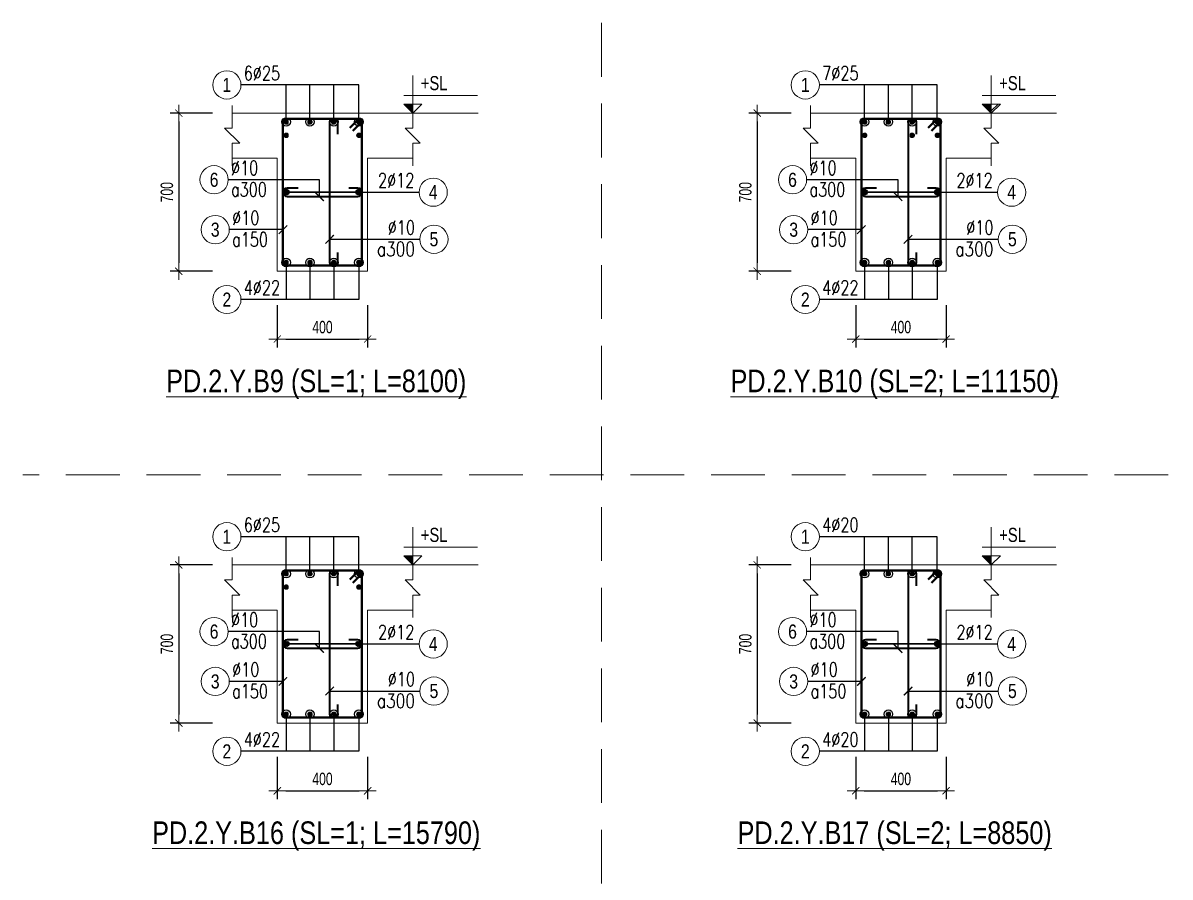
# Model space of a CAD drawing. Header units: millimetres. Extents: x 0 to 264070, y -218202 to 27271.
# Drawn here: x 246139 to 251219, y -169704 to -165923 of the extents above; entities that cross this region are included whole.
import ezdxf
from ezdxf.enums import TextEntityAlignment as Align

# ---------------------------------------------------------------- set-up
doc = ezdxf.new("R2010")
doc.units = ezdxf.units.MM
doc.header["$PDMODE"] = 3
doc.linetypes.add('HIDDEN2', pattern=[4.762499999999999, 3.175, -1.5875])
doc.layers.get('0').update_dxf_attribs({"lineweight": 20})
doc.layers.get('Defpoints').update_dxf_attribs({"color": 151, "lineweight": 9})
for name, color, linetype, lineweight in [('NDC_S_ANNO', 7, 'Continuous', 20), ('NDC_S_CONTINUOUS', 3, 'Continuous', 20), ('NDC_S_DIM', 1, 'Continuous', 15), ('NDC_S_HIDDEN', 8, 'HIDDEN2', 13), ('NDC_S_REBAR', 4, 'Continuous', 35), ('NDC_S_STIRRUP', 4, 'Continuous', 40), ('NDC_S_TEXT SYMBOL', 7, 'Continuous', 20), ('NDC_S_THIN LINE', 8, 'Continuous', 9), ('NDC_S_VN TEXT', 7, 'Continuous', 20)]:
    doc.layers.add(name, color=color, linetype=linetype, lineweight=lineweight)
doc.styles.add('ARIAL', font='arial.ttf', dxfattribs={"width": 0.8})
doc.styles.add('NDC_ANNO', font='', dxfattribs={"width": 0.8})
doc.styles.add('NDC_DIM', font='', dxfattribs={"width": 0.75})
doc.styles.add('NDC_EN TXT', font='romans.shx', dxfattribs={"width": 0.8})
doc.styles.get('NDC_ANNO').set_extended_font_data('Dotum')
doc.styles.get('NDC_DIM').set_extended_font_data('Dotum')
doc.dimstyles.new('NDC_dim_25', dxfattribs={"dimscale": 25, "dimtxt": 2.2, "dimasz": 1.5, "dimexe": 1.5, "dimexo": 2.5, "dimgap": 1, "dimtad": 1, "dimdec": 0, "dimzin": 0, "dimdsep": 46, "dimtxsty": 'NDC_DIM', "dimblk": 'DIMMARK', "dimcen": 0.09, "dimdle": 1.2, "dimclrd": 1, "dimclre": 1, "dimclrt": 3, "dimadec": 0, "dimazin": 0, "dimtfac": 1, "dimtdec": 0, "dimtix": 1, "dimtofl": 0, "dimtmove": 0, "dimatfit": 3, "dimfxl": 6, "dimfxlon": 1, "dimtolj": 1, "dimtzin": 0, "dimarcsym": 0})

# ---------------------------------------------------------------- blocks, each defined once
blk = doc.blocks.new('kata_block_THEP')
at = {"layer": 'NDC_S_REBAR', "color": 0}
for p, q in [((-0.5, 0), (0.5, 0)), ((-0.3535533905960619, 0.353553390592424), (0.3535533905960619, -0.353553390592424)), ((0.3535533905960619, 0.353553390592424), (-0.3535533905960619, -0.353553390592424)), ((0, 0.5), (0, -0.5))]:
    blk.add_line(p, q, dxfattribs=at)
at = {"layer": 'NDC_S_REBAR', "color": 0, "const_width": 0.08333333333333334}
blk.add_lwpolyline([(-0.5, -1.818989403545856e-12, 1), (0.5000000000145519, -1.818989403545856e-12, 1), (-0.5, -1.818989403545856e-12, 1)], format="xyb", dxfattribs=at)
blk = doc.blocks.new('DIMMARK')
at = {"layer": 'NDC_S_DIM', "color": 1}
blk.add_line((-1.5, 0), (1, 0), dxfattribs=at)
at = {"layer": 'NDC_S_DIM', "color": 2, "const_width": 0.1}
blk.add_lwpolyline([(-0.4242640687119285, -0.4242640687119285), (0.4242640687119285, 0.4242640687119285)], dxfattribs=at)
blk = doc.blocks.new('*D507')
at = {"layer": 'Defpoints', "color": 0, "transparency": 16777216}
for p in [(247335.4937883824, -166322.6786246603), (246829.4937883824, -167022.6786246603), (247335.4937883824, -167022.6786246603)]:
    blk.add_point(p, dxfattribs=at)
at = {"layer": 'NDC_S_DIM', "color": 1, "lineweight": -2, "transparency": 16777216}
for p, q in [((246979.4937883824, -166322.6786246603), (246791.9937883824, -166322.6786246603)), ((246829.4937883824, -166360.1786246603), (246829.4937883824, -166985.1786246603)), ((246979.4937883824, -167022.6786246603), (246791.9937883824, -167022.6786246603))]:
    blk.add_line(p, q, dxfattribs=at)
at = {"layer": 'NDC_S_DIM', "color": 1, "lineweight": -2, "transparency": 16777216, "xscale": 37.5, "yscale": 37.5, "zscale": 37.5}
for p, rotation in [((246829.4937883824, -166322.6786246603), 90), ((246829.4937883824, -167022.6786246603), 270)]:
    blk.add_blockref('DIMMARK', p, dxfattribs=dict(at, rotation=rotation))
at = {"layer": 'NDC_S_DIM', "color": 3, "transparency": 16777216, "insert": (246776.9937883824, -166672.6786246603), "char_height": 55.00000000000001, "attachment_point": 5, "rotation": 90, "style": 'NDC_DIM'}
blk.add_mtext('\\A1;700', dxfattribs=at)
blk = doc.blocks.new('*D508')
at = {"layer": 'Defpoints', "color": 0, "transparency": 16777216}
for p in [(247265.820663838, -167022.6786246603), (247665.820663838, -167022.6786246603), (247665.820663838, -167322.6786246603)]:
    blk.add_point(p, dxfattribs=at)
at = {"layer": 'NDC_S_DIM', "color": 1, "lineweight": -2, "transparency": 16777216}
for p, q in [((247265.820663838, -167172.6786246603), (247265.820663838, -167360.1786246603)), ((247665.820663838, -167172.6786246603), (247665.820663838, -167360.1786246603)), ((247303.320663838, -167322.6786246603), (247628.320663838, -167322.6786246603))]:
    blk.add_line(p, q, dxfattribs=at)
at = {"layer": 'NDC_S_DIM', "color": 1, "lineweight": -2, "transparency": 16777216, "xscale": 37.5, "yscale": 37.5, "zscale": 37.5, "rotation": 180}
blk.add_blockref('DIMMARK', (247265.820663838, -167322.6786246603), dxfattribs=at)
at = {"layer": 'NDC_S_DIM', "color": 1, "lineweight": -2, "transparency": 16777216, "xscale": 37.5, "yscale": 37.5, "zscale": 37.5}
blk.add_blockref('DIMMARK', (247665.820663838, -167322.6786246603), dxfattribs=at)
at = {"layer": 'NDC_S_DIM', "color": 3, "transparency": 16777216, "insert": (247465.820663838, -167270.1786246603), "char_height": 55.00000000000001, "attachment_point": 5, "style": 'NDC_DIM'}
blk.add_mtext('\\A1;400', dxfattribs=at)
blk = doc.blocks.new('kata_block_CT')
at = {"layer": 'NDC_S_ANNO'}
blk.add_hatch(color=3, dxfattribs=at).paths.add_polyline_path([(0, 1.596954857557648), (-1.612010908633238, 1.596954857557648), (0, 0)])
at = {"layer": 'NDC_S_ANNO', "ltscale": 50}
h = blk.add_hatch(dxfattribs=at)
h.set_pattern_fill('ANSI31', color=256, scale=1.406250541793835, style=0)
h.set_pattern_definition([(45.00000000000001, (0, 5.456968210637569e-12), (-3.157122508925224, 3.157122508925225), [])])
h.paths.add_polyline_path([(0, 1.596954857557648), (0, 0), (1.612010908924276, 1.596954857557648)])
for p, q in [((-1.592704896858777, 3.140833880479477), (11.46947077315417, 3.140833880479477)), ((11.56125648126181, 5.456968210637569e-12), (-1.63869572513795, 5.456968210637569e-12))]:
    blk.add_line(p, q, dxfattribs=at)
for points in [[(0, 6.69495074864426), (0, 0)], [(0, 0), (-1.612010908924276, 1.596954857557648), (0, 1.596954857557648)], [(0, 0), (1.612010908924276, 1.596954857557648), (0, 1.596954857557648)]]:
    blk.add_lwpolyline(points, dxfattribs=at)
at = {"layer": 'NDC_S_ANNO', "color": 8, "ltscale": 50}
blk.add_lwpolyline([(0, 0), (-1.612010908633238, 1.596954857557648), (0, 1.596954857557648)], dxfattribs=at)
at = {"layer": 'NDC_S_TEXT SYMBOL', "color": 3, "style": 'NDC_ANNO', "width": 0.8}
blk.add_attdef('CT', (1.409564409346785, 4.068271311703938), '', height=2.5, dxfattribs=at)
blk = doc.blocks.new('kata_block_TD')
at = {"color": 6, "linetype": 'ByBlock', "lineweight": -2, "style": 'ARIAL', "width": 0.8}
blk.add_attdef('SECTDET2', text='', height=5, dxfattribs=at).set_placement((0, 7.970649532882817), align=Align.CENTER)
at = {"color": 0, "linetype": 'ByBlock', "lineweight": -2, "style": 'ARIAL', "width": 0.8}
blk.add_attdef('SECTDET1', text='', height=5, dxfattribs=at).set_placement((0, 1.470649532882817), align=Align.CENTER)
at = {"color": 3, "lineweight": 25, "style": 'ARIAL', "width": 0.8}
blk.add_attdef('SSCALE', text='', height=2.5, dxfattribs=at).set_placement((0, -3.998868953555331), align=Align.CENTER)
blk = doc.blocks.new('*U241')
blk.add_circle((-2.5, 0), 2.5)
at = {"layer": 'NDC_S_VN TEXT', "color": 3, "style": 'NDC_EN TXT', "width": 0.75}
for tag, p in [('DK1', (0.5, 0.8455043070534884)), ('KC1', (0.5, -2.972544307831413))]:
    blk.add_attdef(tag, p, '', height=2.5, dxfattribs=at)
at = {"layer": 'NDC_S_VN TEXT', "color": 7, "style": 'ARIAL', "width": 0.8}
blk.add_attdef('SH2', text='', height=2.5, dxfattribs=at).set_placement((-2.5, 0), align=Align.MIDDLE)
blk = doc.blocks.new('*U321')
blk.add_circle((2.5, 0), 2.5)
at = {"layer": 'NDC_S_VN TEXT', "color": 3, "style": 'NDC_EN TXT'}
for tag, width, p in [('DK2', 0.75, (-0.85, 0.8455043070534884)), ('KC2', 0.8, (-0.85, -2.972544307831413))]:
    blk.add_attdef(tag, text='', height=2.5, dxfattribs=dict(at, width=width)).set_placement(p, align=Align.RIGHT)
at = {"layer": 'NDC_S_VN TEXT', "color": 7, "style": 'ARIAL', "width": 0.8}
blk.add_attdef('SH3', text='', height=2.5, dxfattribs=at).set_placement((2.5, 0), align=Align.MIDDLE)
blk = doc.blocks.new('*U239')
blk.add_circle((2.5, 0), 2.5)
at = {"layer": 'NDC_S_VN TEXT', "color": 3, "style": 'NDC_EN TXT', "width": 0.75}
blk.add_attdef('DK2', text='', height=2.5, dxfattribs=at).set_placement((-0.85, 0.8455043070534884), align=Align.RIGHT)
at = {"layer": 'NDC_S_VN TEXT', "color": 7, "style": 'ARIAL', "width": 0.8}
blk.add_attdef('SH3', text='', height=2.5, dxfattribs=at).set_placement((2.5, 0), align=Align.MIDDLE)
blk = doc.blocks.new('*U240')
blk.add_circle((-2.5, 0), 2.5)
at = {"layer": 'NDC_S_VN TEXT', "color": 3, "style": 'NDC_EN TXT', "width": 0.75}
blk.add_attdef('DK1', (0.5, 0.8455043070534884), '', height=2.5, dxfattribs=at)
at = {"layer": 'NDC_S_VN TEXT', "color": 7, "style": 'ARIAL', "width": 0.8}
blk.add_attdef('SH2', text='', height=2.5, dxfattribs=at).set_placement((-2.5, 0), align=Align.MIDDLE)
blk = doc.blocks.new('*D509')
at = {"layer": 'Defpoints', "color": 0, "transparency": 16777216}
for p in [(249827.3316012067, -167022.6786246602), (250227.3316012067, -167022.6786246602), (250227.3316012067, -167322.6786246602)]:
    blk.add_point(p, dxfattribs=at)
at = {"layer": 'NDC_S_DIM', "color": 1, "lineweight": -2, "transparency": 16777216}
for p, q in [((249827.3316012067, -167172.6786246602), (249827.3316012067, -167360.1786246602)), ((250227.3316012067, -167172.6786246602), (250227.3316012067, -167360.1786246602)), ((249864.8316012067, -167322.6786246602), (250189.8316012067, -167322.6786246602))]:
    blk.add_line(p, q, dxfattribs=at)
at = {"layer": 'NDC_S_DIM', "color": 1, "lineweight": -2, "transparency": 16777216, "xscale": 37.5, "yscale": 37.5, "zscale": 37.5, "rotation": 180}
blk.add_blockref('DIMMARK', (249827.3316012067, -167322.6786246602), dxfattribs=at)
at = {"layer": 'NDC_S_DIM', "color": 1, "lineweight": -2, "transparency": 16777216, "xscale": 37.5, "yscale": 37.5, "zscale": 37.5}
blk.add_blockref('DIMMARK', (250227.3316012067, -167322.6786246602), dxfattribs=at)
at = {"layer": 'NDC_S_DIM', "color": 3, "transparency": 16777216, "insert": (250027.3316012067, -167270.1786246602), "char_height": 55.00000000000001, "attachment_point": 5, "style": 'NDC_DIM'}
blk.add_mtext('\\A1;400', dxfattribs=at)
blk = doc.blocks.new('*D510')
at = {"layer": 'Defpoints', "color": 0, "transparency": 16777216}
for p in [(249897.004725751, -166322.6786246602), (249391.004725751, -167022.6786246602), (249897.004725751, -167022.6786246602)]:
    blk.add_point(p, dxfattribs=at)
at = {"layer": 'NDC_S_DIM', "color": 1, "lineweight": -2, "transparency": 16777216}
for p, q in [((249541.004725751, -166322.6786246602), (249353.504725751, -166322.6786246602)), ((249391.004725751, -166360.1786246602), (249391.004725751, -166985.1786246602)), ((249541.004725751, -167022.6786246602), (249353.504725751, -167022.6786246602))]:
    blk.add_line(p, q, dxfattribs=at)
at = {"layer": 'NDC_S_DIM', "color": 1, "lineweight": -2, "transparency": 16777216, "xscale": 37.5, "yscale": 37.5, "zscale": 37.5}
for p, rotation in [((249391.004725751, -166322.6786246602), 90), ((249391.004725751, -167022.6786246602), 270)]:
    blk.add_blockref('DIMMARK', p, dxfattribs=dict(at, rotation=rotation))
at = {"layer": 'NDC_S_DIM', "color": 3, "transparency": 16777216, "insert": (249338.504725751, -166672.6786246602), "char_height": 55.00000000000001, "attachment_point": 5, "rotation": 90, "style": 'NDC_DIM'}
blk.add_mtext('\\A1;700', dxfattribs=at)
blk = doc.blocks.new('*D521')
at = {"layer": 'Defpoints', "color": 0, "transparency": 16777216}
for p in [(247265.8206638381, -169022.6786246571), (247665.8206638381, -169022.6786246571), (247665.8206638381, -169322.6786246571)]:
    blk.add_point(p, dxfattribs=at)
at = {"layer": 'NDC_S_DIM', "color": 1, "lineweight": -2, "transparency": 16777216}
for p, q in [((247265.8206638381, -169172.6786246571), (247265.8206638381, -169360.1786246571)), ((247665.8206638381, -169172.6786246571), (247665.8206638381, -169360.1786246571)), ((247303.3206638381, -169322.6786246571), (247628.3206638381, -169322.6786246571))]:
    blk.add_line(p, q, dxfattribs=at)
at = {"layer": 'NDC_S_DIM', "color": 1, "lineweight": -2, "transparency": 16777216, "xscale": 37.5, "yscale": 37.5, "zscale": 37.5, "rotation": 180}
blk.add_blockref('DIMMARK', (247265.8206638381, -169322.6786246571), dxfattribs=at)
at = {"layer": 'NDC_S_DIM', "color": 1, "lineweight": -2, "transparency": 16777216, "xscale": 37.5, "yscale": 37.5, "zscale": 37.5}
blk.add_blockref('DIMMARK', (247665.8206638381, -169322.6786246571), dxfattribs=at)
at = {"layer": 'NDC_S_DIM', "color": 3, "transparency": 16777216, "insert": (247465.8206638381, -169270.1786246571), "char_height": 55.00000000000001, "attachment_point": 5, "style": 'NDC_DIM'}
blk.add_mtext('\\A1;400', dxfattribs=at)
blk = doc.blocks.new('*D522')
at = {"layer": 'Defpoints', "color": 0, "transparency": 16777216}
for p in [(247335.4937883824, -168322.6786246571), (246829.4937883824, -169022.6786246571), (247335.4937883824, -169022.6786246571)]:
    blk.add_point(p, dxfattribs=at)
at = {"layer": 'NDC_S_DIM', "color": 1, "lineweight": -2, "transparency": 16777216}
for p, q in [((246979.4937883824, -168322.6786246571), (246791.9937883824, -168322.6786246571)), ((246829.4937883824, -168360.1786246571), (246829.4937883824, -168985.1786246571)), ((246979.4937883824, -169022.6786246571), (246791.9937883824, -169022.6786246571))]:
    blk.add_line(p, q, dxfattribs=at)
at = {"layer": 'NDC_S_DIM', "color": 1, "lineweight": -2, "transparency": 16777216, "xscale": 37.5, "yscale": 37.5, "zscale": 37.5}
for p, rotation in [((246829.4937883824, -168322.6786246571), 90), ((246829.4937883824, -169022.6786246571), 270)]:
    blk.add_blockref('DIMMARK', p, dxfattribs=dict(at, rotation=rotation))
at = {"layer": 'NDC_S_DIM', "color": 3, "transparency": 16777216, "insert": (246776.9937883825, -168672.6786246571), "char_height": 55.00000000000001, "attachment_point": 5, "rotation": 90, "style": 'NDC_DIM'}
blk.add_mtext('\\A1;700', dxfattribs=at)
blk = doc.blocks.new('*D523')
at = {"layer": 'Defpoints', "color": 0, "transparency": 16777216}
for p in [(249897.004725751, -168322.6786246571), (249391.004725751, -169022.6786246571), (249897.004725751, -169022.6786246571)]:
    blk.add_point(p, dxfattribs=at)
at = {"layer": 'NDC_S_DIM', "color": 1, "lineweight": -2, "transparency": 16777216}
for p, q in [((249541.004725751, -168322.6786246571), (249353.504725751, -168322.6786246571)), ((249391.004725751, -168360.1786246571), (249391.004725751, -168985.1786246571)), ((249541.004725751, -169022.6786246571), (249353.504725751, -169022.6786246571))]:
    blk.add_line(p, q, dxfattribs=at)
at = {"layer": 'NDC_S_DIM', "color": 1, "lineweight": -2, "transparency": 16777216, "xscale": 37.5, "yscale": 37.5, "zscale": 37.5}
for p, rotation in [((249391.004725751, -168322.6786246571), 90), ((249391.004725751, -169022.6786246571), 270)]:
    blk.add_blockref('DIMMARK', p, dxfattribs=dict(at, rotation=rotation))
at = {"layer": 'NDC_S_DIM', "color": 3, "transparency": 16777216, "insert": (249338.504725751, -168672.6786246571), "char_height": 55.00000000000001, "attachment_point": 5, "rotation": 90, "style": 'NDC_DIM'}
blk.add_mtext('\\A1;700', dxfattribs=at)
blk = doc.blocks.new('*D524')
at = {"layer": 'Defpoints', "color": 0, "transparency": 16777216}
for p in [(249827.3316012067, -169022.6786246571), (250227.3316012067, -169022.6786246571), (250227.3316012067, -169322.6786246571)]:
    blk.add_point(p, dxfattribs=at)
at = {"layer": 'NDC_S_DIM', "color": 1, "lineweight": -2, "transparency": 16777216}
for p, q in [((249827.3316012067, -169172.6786246571), (249827.3316012067, -169360.1786246571)), ((250227.3316012067, -169172.6786246571), (250227.3316012067, -169360.1786246571)), ((249864.8316012067, -169322.6786246571), (250189.8316012067, -169322.6786246571))]:
    blk.add_line(p, q, dxfattribs=at)
at = {"layer": 'NDC_S_DIM', "color": 1, "lineweight": -2, "transparency": 16777216, "xscale": 37.5, "yscale": 37.5, "zscale": 37.5, "rotation": 180}
blk.add_blockref('DIMMARK', (249827.3316012067, -169322.6786246571), dxfattribs=at)
at = {"layer": 'NDC_S_DIM', "color": 1, "lineweight": -2, "transparency": 16777216, "xscale": 37.5, "yscale": 37.5, "zscale": 37.5}
blk.add_blockref('DIMMARK', (250227.3316012067, -169322.6786246571), dxfattribs=at)
at = {"layer": 'NDC_S_DIM', "color": 3, "transparency": 16777216, "insert": (250027.3316012067, -169270.1786246571), "char_height": 55.00000000000001, "attachment_point": 5, "style": 'NDC_DIM'}
blk.add_mtext('\\A1;400', dxfattribs=at)

msp = doc.modelspace()

# ---------------------------------------------------------------- linework, layer by layer
at = {"layer": 'NDC_S_CONTINUOUS'}
for points in [[(247065.820663838, -166322.6786246603), (247265.820663838, -166322.6786246603), (247265.820663838, -166322.6786246603), (247665.820663838, -166322.6786246603), (247665.820663838, -166322.6786246603), (247865.820663838, -166322.6786246603)], [(249627.3316012067, -166322.6786246602), (249827.3316012067, -166322.6786246602), (249827.3316012067, -166322.6786246602), (250227.3316012067, -166322.6786246602), (250227.3316012067, -166322.6786246602), (250427.3316012067, -166322.6786246602)], [(247065.820663838, -166522.6786246603), (247265.820663838, -166522.6786246603), (247265.820663838, -167022.6786246603), (247665.820663838, -167022.6786246603), (247665.820663838, -166522.6786246603), (247865.820663838, -166522.6786246603)], [(249627.3316012067, -166522.6786246602), (249827.3316012067, -166522.6786246602), (249827.3316012067, -167022.6786246602), (250227.3316012067, -167022.6786246602), (250227.3316012067, -166522.6786246602), (250427.3316012067, -166522.6786246602)], [(247065.8206638381, -168322.6786246571), (247265.8206638381, -168322.6786246571), (247265.8206638381, -168322.6786246571), (247665.8206638381, -168322.6786246571), (247665.8206638381, -168322.6786246571), (247865.8206638381, -168322.6786246571)], [(249627.3316012067, -168322.6786246571), (249827.3316012067, -168322.6786246571), (249827.3316012067, -168322.6786246571), (250227.3316012067, -168322.6786246571), (250227.3316012067, -168322.6786246571), (250427.3316012067, -168322.6786246571)], [(247065.8206638381, -168522.6786246571), (247265.8206638381, -168522.6786246571), (247265.8206638381, -169022.6786246571), (247665.8206638381, -169022.6786246571), (247665.8206638381, -168522.6786246571), (247865.8206638381, -168522.6786246571)], [(249627.3316012067, -168522.6786246571), (249827.3316012067, -168522.6786246571), (249827.3316012067, -169022.6786246571), (250227.3316012067, -169022.6786246571), (250227.3316012067, -168522.6786246571), (250427.3316012067, -168522.6786246571)]]:
    msp.add_lwpolyline(points, dxfattribs=at)
at = {"layer": 'NDC_S_HIDDEN', "ltscale": 75}
for p, q in [((248700.8964243506, -165923.3971106931), (248700.8964243506, -179923.3971106772)), ((264069.962048562, -167923.3971106909), (246139.3854869821, -167923.3971106908))]:
    msp.add_line(p, q, dxfattribs=at)
at = {"layer": 'NDC_S_REBAR'}
for points in [[(247534.2526638381, -166415.0233145937), (247534.2526638381, -166366.1101447838, 0.9999999999999999), (247497.388663838, -166366.1101447838), (247497.388663838, -166979.2466246603, 0.9999999999999999), (247534.2526638381, -166979.2466246603), (247534.2526638381, -166939.9897336515, -0.414213562)], [(250095.7636012067, -166415.0233145935), (250095.7636012067, -166366.1101447837, 0.9999999999999999), (250058.8996012066, -166366.1101447837), (250058.8996012066, -166979.2466246601, 0.9999999999999999), (250095.7636012067, -166979.2466246601), (250095.7636012067, -166939.9897336513, -0.414213562)], [(247358.1658336479, -166654.2466246603), (247309.2526638381, -166654.2466246603, 0.9999999999999999), (247309.2526638381, -166691.1106246604), (247622.388663838, -166691.1106246604, 0.9999999999999999), (247622.388663838, -166654.2466246603), (247583.1317728292, -166654.2466246603, -0.414213562)], [(249919.6767710166, -166654.2466246602), (249870.7636012067, -166654.2466246602, 0.9999999999999999), (249870.7636012067, -166691.1106246602), (250183.8996012066, -166691.1106246602, 0.9999999999999999), (250183.8996012066, -166654.2466246602), (250144.6427101978, -166654.2466246602, -0.414213562)], [(247534.2526638382, -168415.0233145904), (247534.2526638382, -168366.1101447806, 0.9999999999999999), (247497.3886638381, -168366.1101447806), (247497.3886638381, -168979.246624657, 0.9999999999999999), (247534.2526638382, -168979.246624657), (247534.2526638382, -168939.9897336482, -0.414213562)], [(250095.7636012067, -168415.0233145904), (250095.7636012067, -168366.1101447806, 0.9999999999999999), (250058.8996012066, -168366.1101447806), (250058.8996012066, -168979.246624657, 0.9999999999999999), (250095.7636012067, -168979.246624657), (250095.7636012067, -168939.9897336482, -0.414213562)], [(247358.165833648, -168654.2466246571), (247309.2526638382, -168654.2466246571, 0.9999999999999999), (247309.2526638382, -168691.1106246572), (247622.3886638381, -168691.1106246572, 0.9999999999999999), (247622.3886638381, -168654.2466246571), (247583.1317728293, -168654.2466246571, -0.414213562)], [(249919.6767710166, -168654.2466246571), (249870.7636012067, -168654.2466246571, 0.9999999999999999), (249870.7636012067, -168691.1106246572), (250183.8996012066, -168691.1106246572, 0.9999999999999999), (250183.8996012066, -168654.2466246571), (250144.6427101978, -168654.2466246571, -0.414213562)]]:
    msp.add_lwpolyline(points, format="xyb", dxfattribs=at)
at = {"layer": 'NDC_S_STIRRUP'}
for points in [[(247586.820663838, -166387.6786246603), (247626.820663838, -166347.6786246603, -0.414213562), (247640.820663838, -166361.6786246603), (247640.820663838, -166983.6786246603, -0.414213562), (247626.820663838, -166997.6786246603), (247304.820663838, -166997.6786246603, -0.414213562), (247290.820663838, -166983.6786246603), (247290.820663838, -166361.6786246603, -0.414213562), (247304.820663838, -166347.6786246603), (247626.820663838, -166347.6786246603, -0.414213562), (247640.820663838, -166361.6786246603), (247600.820663838, -166401.6786246603)], [(250148.3316012067, -166387.6786246602), (250188.3316012067, -166347.6786246602, -0.414213562), (250202.3316012067, -166361.6786246602), (250202.3316012067, -166983.6786246602, -0.414213562), (250188.3316012067, -166997.6786246602), (249866.3316012067, -166997.6786246602, -0.414213562), (249852.3316012067, -166983.6786246602), (249852.3316012067, -166361.6786246602, -0.414213562), (249866.3316012067, -166347.6786246602), (250188.3316012067, -166347.6786246602, -0.414213562), (250202.3316012067, -166361.6786246602), (250162.3316012067, -166401.6786246602)], [(247586.8206638381, -168387.6786246571), (247626.8206638381, -168347.6786246571, -0.414213562), (247640.8206638381, -168361.6786246571), (247640.8206638381, -168983.6786246571, -0.414213562), (247626.8206638381, -168997.6786246571), (247304.8206638381, -168997.6786246571, -0.414213562), (247290.8206638381, -168983.6786246571), (247290.8206638381, -168361.6786246571, -0.414213562), (247304.8206638381, -168347.6786246571), (247626.8206638381, -168347.6786246571, -0.414213562), (247640.8206638381, -168361.6786246571), (247600.8206638381, -168401.6786246571)], [(250148.3316012067, -168387.6786246571), (250188.3316012067, -168347.6786246571, -0.414213562), (250202.3316012067, -168361.6786246571), (250202.3316012067, -168983.6786246571, -0.414213562), (250188.3316012067, -168997.6786246571), (249866.3316012067, -168997.6786246571, -0.414213562), (249852.3316012067, -168983.6786246571), (249852.3316012067, -168361.6786246571, -0.414213562), (249866.3316012067, -168347.6786246571), (250188.3316012067, -168347.6786246571, -0.414213562), (250202.3316012067, -168361.6786246571), (250162.3316012067, -168401.6786246571)]]:
    msp.add_lwpolyline(points, format="xyb", dxfattribs=at)
at = {"layer": 'NDC_S_THIN LINE'}
for points in [[(247065.820663838, -166556.0119579937), (247065.820663838, -166456.0119579937), (247099.1539971714, -166456.0119579937), (247032.4873305047, -166389.345291327), (247065.820663838, -166389.345291327), (247065.820663838, -166289.345291327)], [(247865.820663838, -166556.0119579937), (247865.820663838, -166456.0119579937), (247899.1539971714, -166456.0119579937), (247832.4873305047, -166389.345291327), (247865.820663838, -166389.345291327), (247865.820663838, -166289.345291327)], [(249627.3316012067, -166556.0119579935), (249627.3316012067, -166456.0119579935), (249660.6649345401, -166456.0119579935), (249593.9982678734, -166389.3452913268), (249627.3316012067, -166389.3452913268), (249627.3316012067, -166289.3452913268)], [(250427.3316012067, -166556.0119579935), (250427.3316012067, -166456.0119579935), (250460.6649345401, -166456.0119579935), (250393.9982678734, -166389.3452913268), (250427.3316012067, -166389.3452913268), (250427.3316012067, -166289.3452913268)], [(247065.8206638381, -168556.0119579904), (247065.8206638381, -168456.0119579904), (247099.1539971715, -168456.0119579904), (247032.4873305048, -168389.3452913238), (247065.8206638381, -168389.3452913238), (247065.8206638381, -168289.3452913238)], [(247865.8206638381, -168556.0119579904), (247865.8206638381, -168456.0119579904), (247899.1539971715, -168456.0119579904), (247832.4873305048, -168389.3452913238), (247865.8206638381, -168389.3452913238), (247865.8206638381, -168289.3452913238)], [(249627.3316012067, -168556.0119579904), (249627.3316012067, -168456.0119579904), (249660.6649345401, -168456.0119579904), (249593.9982678734, -168389.3452913238), (249627.3316012067, -168389.3452913238), (249627.3316012067, -168289.3452913238)], [(250427.3316012067, -168556.0119579904), (250427.3316012067, -168456.0119579904), (250460.6649345401, -168456.0119579904), (250393.9982678734, -168389.3452913238), (250427.3316012067, -168389.3452913238), (250427.3316012067, -168289.3452913238)]]:
    msp.add_lwpolyline(points, dxfattribs=at)

# ---------------------------------------------------------------- block references
at = {"layer": 'NDC_S_REBAR', "color": 3, "xscale": 22, "yscale": 22, "zscale": 22}
for p in [(247304.820663838, -166361.6786246603), (249866.3316012067, -166361.6786246602), (247304.820663838, -166672.6786246603), (249866.3316012067, -166672.6786246602), (247304.820663838, -166983.6786246603), (249866.3316012067, -166983.6786246602), (247304.8206638381, -168361.6786246571), (249866.3316012067, -168361.6786246571), (247304.8206638381, -168672.6786246571), (249866.3316012067, -168672.6786246571), (247304.8206638381, -168983.6786246571), (249866.3316012067, -168983.6786246571)]:
    msp.add_blockref('kata_block_THEP', p, dxfattribs=at)
at = {"layer": 'NDC_S_REBAR', "xscale": -22, "yscale": 22, "zscale": 22, "rotation": 180}
for p in [(247410.320663838, -166361.6786246603), (247515.820663838, -166361.6786246603), (249971.8316012067, -166361.6786246602), (250077.3316012067, -166361.6786246602), (250077.3316012067, -166420.9043058708), (247410.3206638381, -168361.6786246571), (247515.8206638381, -168361.6786246571), (249971.8316012067, -168361.6786246571), (250077.3316012067, -168361.6786246571)]:
    msp.add_blockref('kata_block_THEP', p, dxfattribs=at)
at = {"layer": 'NDC_S_REBAR', "xscale": 22, "yscale": 22, "zscale": 22}
for p in [(247626.820663838, -166361.6786246603), (250188.3316012067, -166361.6786246602), (247304.820663838, -166420.904305871), (247626.820663838, -166420.904305871), (249866.3316012067, -166420.9043058708), (250188.3316012067, -166420.9043058708), (247626.820663838, -166672.6786246603), (250188.3316012067, -166672.6786246602), (247410.320663838, -166983.6786246603), (247515.820663838, -166983.6786246603), (247626.820663838, -166983.6786246603), (249971.8316012067, -166983.6786246602), (250077.3316012067, -166983.6786246602), (250188.3316012067, -166983.6786246602), (247626.8206638381, -168361.6786246571), (250188.3316012067, -168361.6786246571), (247304.8206638381, -168420.9043058677), (247626.8206638381, -168420.9043058677), (247626.8206638381, -168672.6786246571), (250188.3316012067, -168672.6786246571), (247410.3206638381, -168983.6786246571), (247515.8206638381, -168983.6786246571), (247626.8206638381, -168983.6786246571), (249971.8316012067, -168983.6786246571), (250077.3316012067, -168983.6786246571), (250188.3316012067, -168983.6786246571)]:
    msp.add_blockref('kata_block_THEP', p, dxfattribs=at)
at = {"layer": 'NDC_S_THIN LINE', "xscale": 25, "yscale": 25, "zscale": 25}
for name, p, values in [('*U240', (247104.820663838, -166197.6786246603), {'SH2': '1', 'DK1': '6%%c25'}), ('*U240', (249666.3316012067, -166197.6786246602), {'SH2': '1', 'DK1': '7%%c25'}), ('*U241', (247048.320663838, -166617.6786246603), {'SH2': '6', 'DK1': '%%c10', 'KC1': 'a300'}), ('*U241', (249609.8316012067, -166617.6786246602), {'SH2': '6', 'DK1': '%%c10', 'KC1': 'a300'}), ('*U239', (247893.7109076356, -166672.6786246603), {'SH3': '4', 'DK2': '2%%c12'}), ('*U239', (250455.2218450042, -166672.6786246602), {'SH3': '4', 'DK2': '2%%c12'}), ('*U241', (247053.320663838, -166838.4992952699), {'SH2': '3', 'DK1': '%%c10', 'KC1': 'a150'}), ('*U241', (249614.8316012067, -166838.4992952698), {'SH2': '3', 'DK1': '%%c10', 'KC1': 'a150'}), ('*U321', (247896.8768627023, -166881.1457528397), {'SH3': '5', 'DK2': '%%c10', 'KC2': 'a300'}), ('*U321', (250458.3878000709, -166881.1457528395), {'SH3': '5', 'DK2': '%%c10', 'KC2': 'a300'}), ('*U240', (247104.820663838, -167147.6786246603), {'SH2': '2', 'DK1': '4%%c22'}), ('*U240', (249666.3316012067, -167147.6786246602), {'SH2': '2', 'DK1': '4%%c22'}), ('*U240', (247104.8206638381, -168197.6786246571), {'SH2': '1', 'DK1': '6%%c25'}), ('*U240', (249666.3316012067, -168197.6786246571), {'SH2': '1', 'DK1': '4%%c20'}), ('*U241', (247048.3206638381, -168617.6786246571), {'SH2': '6', 'DK1': '%%c10', 'KC1': 'a300'}), ('*U241', (249609.8316012067, -168617.6786246571), {'SH2': '6', 'DK1': '%%c10', 'KC1': 'a300'}), ('*U239', (247893.7109076357, -168672.6786246571), {'SH3': '4', 'DK2': '2%%c12'}), ('*U239', (250455.2218450042, -168672.6786246571), {'SH3': '4', 'DK2': '2%%c12'}), ('*U241', (247053.3206638381, -168838.4992952667), {'SH2': '3', 'DK1': '%%c10', 'KC1': 'a150'}), ('*U321', (247896.8768627024, -168881.1457528364), {'SH3': '5', 'DK2': '%%c10', 'KC2': 'a300'}), ('*U241', (249614.8316012067, -168838.4992952667), {'SH2': '3', 'DK1': '%%c10', 'KC1': 'a150'}), ('*U321', (250458.3878000709, -168881.1457528364), {'SH3': '5', 'DK2': '%%c10', 'KC2': 'a300'}), ('*U240', (247104.8206638381, -169147.6786246571), {'SH2': '2', 'DK1': '4%%c22'}), ('*U240', (249666.3316012067, -169147.6786246571), {'SH2': '2', 'DK1': '4%%c20'})]:
    msp.add_blockref(name, p, dxfattribs=at).add_auto_attribs(values)
at = {"layer": 'NDC_S_VN TEXT', "xscale": 25, "yscale": 25, "zscale": 25}
for p in [(247865.820663838, -166322.6786246603), (250427.3316012067, -166322.6786246602), (247865.8206638381, -168322.6786246571), (250427.3316012067, -168322.6786246571)]:
    msp.add_blockref('kata_block_CT', p, dxfattribs=at).add_auto_attribs({'CT': '+SL'})
at = {"layer": 'NDC_S_VN TEXT'}
ref = msp.add_blockref('kata_block_TD', (247438.2358075309, -167587.5842715973), dxfattribs=dict(at, xscale=20, yscale=20, zscale=20))
ref.add_attrib('SECTDET1', '%%uPD.2.Y.B9 (SL=1; L=8100)', dxfattribs={"layer": '0', "color": 0, "linetype": 'ByBlock', "lineweight": -2, "height": 100, "style": 'ARIAL', "width": 0.8}).set_placement((247438.2358075309, -167558.1712809397), align=Align.CENTER)
ref = msp.add_blockref('kata_block_TD', (249999.7467448995, -167587.5842715972), dxfattribs=dict(at, xscale=20, yscale=20, zscale=20))
ref.add_attrib('SECTDET1', '%%uPD.2.Y.B10 (SL=2; L=11150)', dxfattribs={"layer": '0', "color": 0, "linetype": 'ByBlock', "lineweight": -2, "height": 100, "style": 'ARIAL', "width": 0.8}).set_placement((249999.7467448995, -167558.1712809395), align=Align.CENTER)
ref = msp.add_blockref('kata_block_TD', (247438.235807531, -169587.5842715941), dxfattribs=dict(at, xscale=20, yscale=20, zscale=20))
ref.add_attrib('SECTDET1', '%%uPD.2.Y.B16 (SL=1; L=15790)', dxfattribs={"layer": '0', "color": 0, "linetype": 'ByBlock', "lineweight": -2, "height": 100, "style": 'ARIAL', "width": 0.8}).set_placement((247438.235807531, -169558.1712809364), align=Align.CENTER)
ref = msp.add_blockref('kata_block_TD', (249999.7467448995, -169587.5842715941), dxfattribs=dict(at, xscale=20, yscale=20, zscale=20))
ref.add_attrib('SECTDET1', '%%uPD.2.Y.B17 (SL=2; L=8850)', dxfattribs={"layer": '0', "color": 0, "linetype": 'ByBlock', "lineweight": -2, "height": 100, "style": 'ARIAL', "width": 0.8}).set_placement((249999.7467448995, -169558.1712809364), align=Align.CENTER)

# ---------------------------------------------------------------- dimensions: what is measured, and where the dimension line sits
at = {"layer": 'NDC_S_DIM'}
for base, p1, p2, picture, middle in [((246829.4937883824, -167022.6786246603), (247335.4937883824, -166322.6786246603), (247335.4937883824, -167022.6786246603), '*D507', (246776.9937883824, -166672.6786246603)), ((249391.004725751, -167022.6786246602), (249897.004725751, -166322.6786246602), (249897.004725751, -167022.6786246602), '*D510', (249338.504725751, -166672.6786246602)), ((246829.4937883824, -169022.6786246571), (247335.4937883824, -168322.6786246571), (247335.4937883824, -169022.6786246571), '*D522', (246776.9937883825, -168672.6786246571)), ((249391.004725751, -169022.6786246571), (249897.004725751, -168322.6786246571), (249897.004725751, -169022.6786246571), '*D523', (249338.504725751, -168672.6786246571))]:
    dim = msp.add_linear_dim(base=base, p1=p1, p2=p2, angle=270, dimstyle='NDC_dim_25', dxfattribs=at)
    dim.commit()
    dim.dimension.update_dxf_attribs({"geometry": picture, "text_midpoint": middle})
for base, p1, p2, picture, middle in [((247665.820663838, -167322.6786246603), (247265.820663838, -167022.6786246603), (247665.820663838, -167022.6786246603), '*D508', (247465.820663838, -167270.1786246603)), ((250227.3316012067, -167322.6786246602), (249827.3316012067, -167022.6786246602), (250227.3316012067, -167022.6786246602), '*D509', (250027.3316012067, -167270.1786246602)), ((247665.8206638381, -169322.6786246571), (247265.8206638381, -169022.6786246571), (247665.8206638381, -169022.6786246571), '*D521', (247465.8206638381, -169270.1786246571)), ((250227.3316012067, -169322.6786246571), (249827.3316012067, -169022.6786246571), (250227.3316012067, -169022.6786246571), '*D524', (250027.3316012067, -169270.1786246571))]:
    dim = msp.add_linear_dim(base=base, p1=p1, p2=p2, dimstyle='NDC_dim_25', dxfattribs=at)
    dim.commit()
    dim.dimension.update_dxf_attribs({"geometry": picture, "text_midpoint": middle})

# ---------------------------------------------------------------- leaders
at = {"layer": 'NDC_S_THIN LINE'}
for points, override in [([(247626.820663838, -166361.6786246603), (247626.820663838, -166197.6786246603), (247104.820663838, -166197.6786246603)], {"dimldrblk": 'DotBlank'}), ([(247515.8206638382, -166361.6786246603), (247515.8206638382, -166197.6786246603), (247104.820663838, -166197.6786246603)], {"dimldrblk": 'DotBlank'}), ([(247410.320663838, -166361.6786246603), (247410.320663838, -166197.6786246603), (247104.820663838, -166197.6786246603)], {"dimldrblk": 'DotBlank'}), ([(247304.820663838, -166361.6786246603), (247304.820663838, -166197.6786246603), (247104.820663838, -166197.6786246603)], {"dimldrblk": 'DotBlank'}), ([(249866.3316012067, -166361.6786246602), (249866.3316012067, -166197.6786246602), (249666.3316012067, -166197.6786246602)], {"dimldrblk": 'DotBlank'}), ([(249971.8316012067, -166361.6786246602), (249971.8316012067, -166197.6786246602), (249666.3316012067, -166197.6786246602)], {"dimldrblk": 'DotBlank'}), ([(250077.3316012069, -166361.6786246602), (250077.3316012069, -166197.6786246602), (249666.3316012067, -166197.6786246602)], {"dimldrblk": 'DotBlank'}), ([(250188.3316012067, -166361.6786246602), (250188.3316012067, -166197.6786246602), (249666.3316012067, -166197.6786246602)], {"dimldrblk": 'DotBlank'}), ([(247453.1539971714, -166692.6786246603), (247453.1539971714, -166617.6786246603), (247048.320663838, -166617.6786246603)], {"dimldrblk": 'ArchTick'}), ([(250014.6649345401, -166692.6786246602), (250014.6649345401, -166617.6786246602), (249609.8316012067, -166617.6786246602)], {"dimldrblk": 'ArchTick'}), ([(247304.820663838, -166672.6786246603), (247632.820663838, -166672.6786246603)], {"dimasz": 1, "dimldrblk": 'DotBlank'}), ([(247626.820663838, -166672.6786246603), (247304.820663838, -166672.6786246603)], {"dimasz": 1, "dimldrblk": 'DotBlank'}), ([(247626.820663838, -166672.6786246603), (247893.7109076356, -166672.6786246603)], {"dimldrblk": 'DotSmall'}), ([(249866.3316012067, -166672.6786246602), (250194.3316012067, -166672.6786246602)], {"dimasz": 1, "dimldrblk": 'DotBlank'}), ([(250188.3316012067, -166672.6786246602), (249866.3316012067, -166672.6786246602)], {"dimasz": 1, "dimldrblk": 'DotBlank'}), ([(250188.3316012067, -166672.6786246602), (250455.2218450042, -166672.6786246602)], {"dimldrblk": 'DotSmall'}), ([(247290.820663838, -166838.4992952699), (247053.320663838, -166838.4992952699)], {"dimldrblk": 'ArchTick'}), ([(249852.3316012067, -166838.4992952698), (249614.8316012067, -166838.4992952698)], {"dimldrblk": 'ArchTick'}), ([(247497.388663838, -166881.1457528397), (247896.8768627023, -166881.1457528397)], {"dimldrblk": 'ArchTick'}), ([(250058.8996012066, -166881.1457528395), (250458.3878000709, -166881.1457528395)], {"dimldrblk": 'ArchTick'}), ([(247626.820663838, -166983.6786246603), (247626.820663838, -167147.6786246603), (247104.820663838, -167147.6786246603)], {"dimldrblk": 'DotBlank'}), ([(247515.820663838, -166983.6786246603), (247515.820663838, -167147.6786246603), (247104.820663838, -167147.6786246603)], {"dimldrblk": 'DotBlank'}), ([(247410.320663838, -166983.6786246603), (247410.320663838, -167147.6786246603), (247104.820663838, -167147.6786246603)], {"dimldrblk": 'DotBlank'}), ([(247304.820663838, -166983.6786246603), (247304.820663838, -167147.6786246603), (247104.820663838, -167147.6786246603)], {"dimldrblk": 'DotBlank'}), ([(249866.3316012067, -166983.6786246602), (249866.3316012067, -167147.6786246602), (249666.3316012067, -167147.6786246602)], {"dimldrblk": 'DotBlank'}), ([(249971.8316012067, -166983.6786246602), (249971.8316012067, -167147.6786246602), (249666.3316012067, -167147.6786246602)], {"dimldrblk": 'DotBlank'}), ([(250077.3316012067, -166983.6786246602), (250077.3316012067, -167147.6786246602), (249666.3316012067, -167147.6786246602)], {"dimldrblk": 'DotBlank'}), ([(250188.3316012067, -166983.6786246602), (250188.3316012067, -167147.6786246602), (249666.3316012067, -167147.6786246602)], {"dimldrblk": 'DotBlank'}), ([(247304.8206638381, -168361.6786246571), (247304.8206638381, -168197.6786246571), (247104.8206638381, -168197.6786246571)], {"dimldrblk": 'DotBlank'}), ([(247410.3206638381, -168361.6786246571), (247410.3206638381, -168197.6786246571), (247104.8206638381, -168197.6786246571)], {"dimldrblk": 'DotBlank'}), ([(247515.8206638383, -168361.6786246571), (247515.8206638383, -168197.6786246571), (247104.8206638381, -168197.6786246571)], {"dimldrblk": 'DotBlank'}), ([(247626.8206638381, -168361.6786246571), (247626.8206638381, -168197.6786246571), (247104.8206638381, -168197.6786246571)], {"dimldrblk": 'DotBlank'}), ([(250188.3316012067, -168361.6786246571), (250188.3316012067, -168197.6786246571), (249666.3316012067, -168197.6786246571)], {"dimldrblk": 'DotBlank'}), ([(250077.3316012069, -168361.6786246571), (250077.3316012069, -168197.6786246571), (249666.3316012067, -168197.6786246571)], {"dimldrblk": 'DotBlank'}), ([(249971.8316012067, -168361.6786246571), (249971.8316012067, -168197.6786246571), (249666.3316012067, -168197.6786246571)], {"dimldrblk": 'DotBlank'}), ([(249866.3316012067, -168361.6786246571), (249866.3316012067, -168197.6786246571), (249666.3316012067, -168197.6786246571)], {"dimldrblk": 'DotBlank'}), ([(247453.1539971715, -168692.6786246571), (247453.1539971715, -168617.6786246571), (247048.3206638381, -168617.6786246571)], {"dimldrblk": 'ArchTick'}), ([(250014.6649345401, -168692.6786246571), (250014.6649345401, -168617.6786246571), (249609.8316012067, -168617.6786246571)], {"dimldrblk": 'ArchTick'}), ([(247304.8206638381, -168672.6786246571), (247632.8206638381, -168672.6786246571)], {"dimasz": 1, "dimldrblk": 'DotBlank'}), ([(247626.8206638381, -168672.6786246571), (247304.8206638381, -168672.6786246571)], {"dimasz": 1, "dimldrblk": 'DotBlank'}), ([(247626.8206638381, -168672.6786246571), (247893.7109076357, -168672.6786246571)], {"dimldrblk": 'DotSmall'}), ([(249866.3316012067, -168672.6786246571), (250194.3316012067, -168672.6786246571)], {"dimasz": 1, "dimldrblk": 'DotBlank'}), ([(250188.3316012067, -168672.6786246571), (249866.3316012067, -168672.6786246571)], {"dimasz": 1, "dimldrblk": 'DotBlank'}), ([(250188.3316012067, -168672.6786246571), (250455.2218450042, -168672.6786246571)], {"dimldrblk": 'DotSmall'}), ([(247290.8206638381, -168838.4992952667), (247053.3206638381, -168838.4992952667)], {"dimldrblk": 'ArchTick'}), ([(249852.3316012067, -168838.4992952667), (249614.8316012067, -168838.4992952667)], {"dimldrblk": 'ArchTick'}), ([(247497.3886638381, -168881.1457528364), (247896.8768627024, -168881.1457528364)], {"dimldrblk": 'ArchTick'}), ([(250058.8996012066, -168881.1457528364), (250458.3878000709, -168881.1457528364)], {"dimldrblk": 'ArchTick'}), ([(247304.8206638381, -168983.6786246571), (247304.8206638381, -169147.6786246571), (247104.8206638381, -169147.6786246571)], {"dimldrblk": 'DotBlank'}), ([(247410.3206638381, -168983.6786246571), (247410.3206638381, -169147.6786246571), (247104.8206638381, -169147.6786246571)], {"dimldrblk": 'DotBlank'}), ([(247515.8206638381, -168983.6786246571), (247515.8206638381, -169147.6786246571), (247104.8206638381, -169147.6786246571)], {"dimldrblk": 'DotBlank'}), ([(247626.8206638381, -168983.6786246571), (247626.8206638381, -169147.6786246571), (247104.8206638381, -169147.6786246571)], {"dimldrblk": 'DotBlank'}), ([(250188.3316012067, -168983.6786246571), (250188.3316012067, -169147.6786246571), (249666.3316012067, -169147.6786246571)], {"dimldrblk": 'DotBlank'}), ([(250077.3316012067, -168983.6786246571), (250077.3316012067, -169147.6786246571), (249666.3316012067, -169147.6786246571)], {"dimldrblk": 'DotBlank'}), ([(249971.8316012067, -168983.6786246571), (249971.8316012067, -169147.6786246571), (249666.3316012067, -169147.6786246571)], {"dimldrblk": 'DotBlank'}), ([(249866.3316012067, -168983.6786246571), (249866.3316012067, -169147.6786246571), (249666.3316012067, -169147.6786246571)], {"dimldrblk": 'DotBlank'})]:
    msp.add_leader(points, dimstyle='NDC_dim_25', override=override, dxfattribs=at)

doc.saveas('drawing.dxf')
